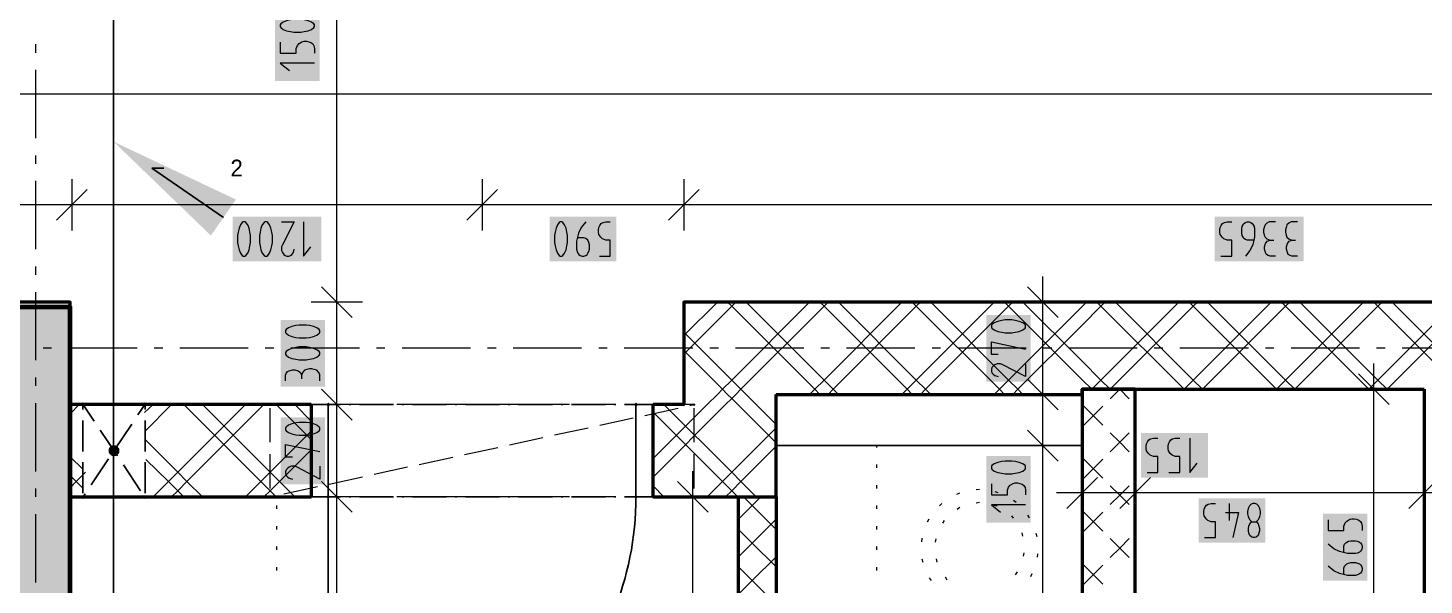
# Model space of a CAD drawing. Header units: millimetres. Extents: x 0 to 594, y 0 to 420.
# Drawn here: x 410.86 to 452.71, y 229.98 to 246.69 of the extents above; entities that cross this region are included whole.
import ezdxf
from ezdxf import colors
from ezdxf.entities.mleader import LeaderData, LeaderLine
from ezdxf.math import Vec2, Vec3

# ---------------------------------------------------------------- set-up
doc = ezdxf.new("R2010")
doc.units = ezdxf.units.MM
doc.header["$LTSCALE"] = 8
for name, color, linetype in [('PDF_Dvere', 7, 'Continuous'), ('PDF_Instalacni prizdivka do 1m', 7, 'Continuous'), ('PDF_Koty delkove', 7, 'Continuous'), ('PDF_Nabytek', 7, 'Continuous'), ('PDF_Osy hlavni', 7, 'Continuous'), ('PDF_Popis Prostupy', 7, 'Continuous'), ('PDF_Preklady', 7, 'Continuous'), ('PDF_Pricky CP', 7, 'Continuous'), ('PDF_Pricky zdene', 7, 'Continuous'), ('PDF_Prostupy', 7, 'Continuous'), ('PDF_Sanita', 7, 'Continuous'), ('PDF_Steny akusticke', 7, 'Continuous'), ('PDF_Steny obvodove nosne', 7, 'Continuous'), ('RED_2.5mm^2', 1, 'Continuous')]:
    doc.layers.add(name, color=color, linetype=linetype)

msp = doc.modelspace()

# ---------------------------------------------------------------- linework, layer by layer
at = {"layer": 'PDF_Dvere', "lineweight": 25}
for points in [[(419.863, 235.389), (419.351, 235.389), (419.351, 232.622), (419.863, 232.622)], [(429.601, 235.389), (429.088, 235.389), (429.088, 232.622), (429.601, 232.622)]]:
    msp.add_lwpolyline(points, close=True, dxfattribs=at)
for points in [[(420.234, 235.389), (419.863, 235.389)], [(420.541, 235.389), (420.49, 235.389)], [(421.822, 235.389), (420.798, 235.389)], [(422.13, 235.389), (422.079, 235.389)], [(423.411, 235.389), (422.386, 235.389)], [(423.719, 235.389), (423.667, 235.389)], [(425, 235.389), (423.975, 235.389)], [(425.307, 235.389), (425.256, 235.389)], [(426.589, 235.389), (425.564, 235.389)], [(426.896, 235.389), (426.845, 235.389)], [(428.177, 235.389), (427.152, 235.389)], [(428.485, 235.389), (428.434, 235.389)], [(429.088, 235.389), (428.741, 235.389)], [(420.541, 232.622), (420.49, 232.622)], [(421.822, 232.622), (420.797, 232.622)], [(422.13, 232.622), (422.079, 232.622)], [(423.411, 232.622), (422.386, 232.622)], [(423.719, 232.622), (423.667, 232.622)], [(425, 232.622), (423.975, 232.622)], [(425.307, 232.622), (425.256, 232.622)], [(426.589, 232.622), (425.564, 232.622)], [(426.896, 232.622), (426.845, 232.622)], [(428.177, 232.622), (427.152, 232.622)], [(428.485, 232.622), (428.434, 232.622)]]:
    msp.add_lwpolyline(points, dxfattribs=at)
msp.add_lwpolyline([(420.234, 232.622), (419.863, 232.622), (419.863, 223.397, 0.414214), (429.088, 232.622), (428.741, 232.622)], format="xyb", dxfattribs=at)
at = {"layer": 'PDF_Dvere', "lineweight": 25, "transparency": 33554559}
for points in [[(419.927, 235.389), (419.863, 235.325), (419.863, 235.453), (419.799, 235.389)], [(429.152, 235.389), (429.088, 235.325), (429.088, 235.453), (429.024, 235.389)], [(419.927, 232.622), (419.863, 232.558), (419.863, 232.686), (419.799, 232.622)], [(429.152, 232.622), (429.088, 232.558), (429.088, 232.686), (429.024, 232.622)]]:
    msp.add_solid(points, dxfattribs=at)
at = {"layer": 'PDF_Instalacni prizdivka do 1m', "lineweight": 25}
msp.add_lwpolyline([(442.464, 235.697), (433.291, 235.697), (433.291, 234.159), (442.464, 234.159)], close=True, dxfattribs=at)
at = {"layer": 'PDF_Koty delkove', "lineweight": 18}
for points in [[(420.125, 152.109), (420.125, 185.541), (420.125, 205.447), (420.125, 207.253), (420.125, 208.739), (420.125, 232.622), (420.125, 235.389), (420.125, 238.464), (420.125, 253.839), (420.125, 256.914), (420.125, 259.681), (420.125, 283.564), (420.125, 285.05), (420.125, 340.194)], [(418.425, 246.265), (418.425, 245.937), (418.903, 245.937), (418.903, 246.074), (418.938, 246.169), (418.989, 246.224), (419.074, 246.278), (419.142, 246.292), (419.21, 246.292), (419.279, 246.278)], [(419.279, 246.278), (419.347, 246.251), (419.398, 246.21), (419.433, 246.156), (419.45, 246.074), (419.45, 245.937)], [(419.45, 245.635), (418.425, 245.635), (418.698, 245.417)], [(506.065, 244.701), (486.36, 244.701), (466.5, 244.701), (465.014, 244.701), (153.11, 244.701)], [(412.176, 242.154), (412.176, 241.385), (412.176, 240.617)], [(424.476, 242.154), (424.476, 241.385), (424.476, 240.617)], [(430.523, 242.154), (430.523, 241.385), (430.523, 240.617)], [(412.637, 241.847), (411.715, 240.924)], [(424.937, 241.847), (424.015, 240.924)], [(430.984, 241.847), (430.062, 240.924)], [(540.607, 241.385), (529.025, 241.385), (506.065, 241.385), (497.455, 241.385), (487.816, 241.385), (487.799, 241.385), (482.899, 241.385), (476.75, 241.385), (466.5, 241.385), (465.014, 241.385), (430.523, 241.385), (424.476, 241.385), (412.176, 241.385), (400.747, 241.385)], [(417.162, 240.155), (417.189, 240.036), (417.23, 239.933), (417.285, 239.864), (417.313, 239.848), (417.367, 239.848), (417.395, 239.864), (417.449, 239.933), (417.49, 240.036), (417.518, 240.155), (417.532, 240.257), (417.532, 240.462), (417.518, 240.564), (417.49, 240.684), (417.449, 240.787), (417.395, 240.856), (417.367, 240.873), (417.313, 240.873), (417.285, 240.856), (417.23, 240.787), (417.189, 240.684), (417.162, 240.564), (417.148, 240.462)], [(418.462, 240.873), (418.846, 240.873), (418.49, 240.189), (418.462, 240.121), (418.462, 240.018), (418.49, 239.95), (418.531, 239.899), (418.572, 239.864), (418.627, 239.848), (418.681, 239.848), (418.736, 239.864), (418.777, 239.899), (418.818, 239.95), (418.846, 240.052)], [(419.119, 240.873), (419.119, 239.848), (419.338, 240.121)], [(426.992, 240.684), (426.951, 240.787), (426.897, 240.856), (426.869, 240.873), (426.815, 240.873), (426.787, 240.856), (426.733, 240.787), (426.692, 240.684), (426.664, 240.564), (426.651, 240.462)], [(426.651, 240.462), (426.651, 240.257), (426.664, 240.155), (426.692, 240.036), (426.733, 239.933), (426.787, 239.864), (426.815, 239.848), (426.869, 239.848), (426.897, 239.864), (426.951, 239.933), (426.992, 240.036), (427.02, 240.155), (427.034, 240.257), (427.034, 240.462), (427.02, 240.564), (426.992, 240.684)], [(427.581, 240.873), (427.444, 240.702), (427.362, 240.531), (427.308, 240.292), (427.308, 240.052), (427.322, 239.984), (427.349, 239.933), (427.376, 239.899), (427.417, 239.864), (427.472, 239.848), (427.526, 239.848), (427.581, 239.864), (427.622, 239.899), (427.649, 239.933), (427.677, 239.984), (427.691, 240.052), (427.691, 240.189), (427.677, 240.257), (427.649, 240.326), (427.581, 240.377), (427.526, 240.394), (427.335, 240.394)], [(427.992, 239.848), (428.32, 239.848), (428.32, 240.326), (428.183, 240.326), (428.088, 240.36), (428.033, 240.412), (427.979, 240.497), (427.965, 240.564), (427.965, 240.633), (427.979, 240.702), (428.006, 240.769), (428.047, 240.821), (428.101, 240.856), (428.183, 240.873), (428.32, 240.873)], [(446.618, 239.848), (446.947, 239.848), (446.947, 240.326), (446.81, 240.326), (446.714, 240.36), (446.659, 240.412), (446.605, 240.497), (446.591, 240.564), (446.591, 240.633), (446.605, 240.702), (446.632, 240.769), (446.673, 240.821), (446.728, 240.856), (446.81, 240.873), (446.947, 240.873)], [(447.604, 240.326), (447.412, 240.326), (447.357, 240.343), (447.316, 240.377), (447.289, 240.412), (447.262, 240.462), (447.248, 240.531), (447.248, 240.667), (447.262, 240.736), (447.289, 240.787), (447.316, 240.821), (447.357, 240.856), (447.412, 240.873), (447.467, 240.873), (447.522, 240.856), (447.563, 240.821), (447.59, 240.787), (447.618, 240.736), (447.632, 240.667), (447.632, 240.428), (447.577, 240.189), (447.495, 240.018), (447.357, 239.848)], [(448.261, 240.873), (448.07, 240.873), (448.001, 240.838), (447.946, 240.787), (447.919, 240.702), (447.905, 240.633), (447.905, 240.564), (447.919, 240.479), (447.946, 240.412), (448.001, 240.36), (448.097, 240.326)], [(448.918, 240.873), (448.727, 240.873), (448.658, 240.838), (448.603, 240.787), (448.576, 240.702), (448.562, 240.633), (448.562, 240.564), (448.576, 240.479), (448.603, 240.412), (448.658, 240.36), (448.754, 240.326)], [(417.148, 240.462), (417.148, 240.257), (417.162, 240.155)], [(448.261, 239.848), (448.097, 239.848), (448.042, 239.864), (447.987, 239.899), (447.959, 239.95), (447.932, 240.052), (447.932, 240.121), (447.959, 240.223), (448.014, 240.292), (448.097, 240.326), (448.206, 240.326)], [(448.918, 239.848), (448.754, 239.848), (448.699, 239.864), (448.644, 239.899), (448.617, 239.95), (448.589, 240.052), (448.589, 240.121), (448.617, 240.223), (448.672, 240.292), (448.754, 240.326), (448.863, 240.326)], [(441.282, 238.464), (441.282, 239.233)], [(420.586, 238.003), (419.663, 238.925)], [(441.743, 238.003), (440.821, 238.925)], [(420.893, 238.464), (420.125, 238.464), (419.356, 238.464)], [(442.051, 238.464), (441.282, 238.464), (440.513, 238.464)], [(441.282, 152.109), (441.282, 200.078), (441.282, 201.564), (441.282, 208.739), (441.282, 234.159), (441.282, 235.697), (441.282, 238.464)], [(419.201, 237.119), (418.996, 237.119), (418.895, 237.105), (418.775, 237.077), (418.672, 237.036), (418.604, 236.982), (418.587, 236.954), (418.587, 236.9), (418.604, 236.872), (418.672, 236.818)], [(418.672, 236.818), (418.775, 236.777), (418.895, 236.749), (418.996, 236.735), (419.201, 236.735), (419.304, 236.749), (419.424, 236.777), (419.526, 236.818), (419.595, 236.872), (419.612, 236.9), (419.612, 236.954), (419.595, 236.982), (419.526, 237.036), (419.424, 237.077), (419.304, 237.105), (419.201, 237.119)], [(439.949, 236.889), (439.745, 236.889), (439.745, 237.272), (440.77, 237.054)], [(440.77, 236.615), (440.77, 236.232), (440.086, 236.588), (440.017, 236.615), (439.915, 236.615), (439.847, 236.588), (439.796, 236.547), (439.761, 236.506), (439.745, 236.451), (439.745, 236.397), (439.761, 236.342), (439.796, 236.301), (439.847, 236.26), (439.949, 236.232)], [(451.207, 235.85), (451.207, 236.619)], [(418.587, 236.106), (418.587, 236.27), (418.604, 236.325), (418.638, 236.379), (418.69, 236.407), (418.791, 236.434), (418.86, 236.434), (418.962, 236.407), (419.031, 236.352), (419.065, 236.27), (419.065, 236.161)], [(419.612, 236.106), (419.612, 236.297), (419.577, 236.365), (419.526, 236.42), (419.441, 236.448), (419.372, 236.462), (419.304, 236.462), (419.219, 236.448), (419.151, 236.42), (419.1, 236.365), (419.065, 236.27)], [(441.743, 235.235), (440.821, 236.158)], [(451.668, 235.389), (450.746, 236.312)], [(420.586, 234.928), (419.663, 235.85)], [(442.051, 235.697), (441.282, 235.697), (440.513, 235.697)], [(451.976, 235.85), (451.207, 235.85), (450.438, 235.85)], [(451.207, 229.034), (451.207, 235.85)], [(420.893, 235.389), (420.125, 235.389), (419.356, 235.389)], [(418.775, 234.813), (418.672, 234.772), (418.604, 234.718), (418.587, 234.69), (418.587, 234.636), (418.604, 234.608), (418.672, 234.554), (418.775, 234.513), (418.895, 234.485), (418.996, 234.471), (419.201, 234.471), (419.304, 234.485), (419.424, 234.513), (419.526, 234.554), (419.595, 234.608), (419.612, 234.636), (419.612, 234.69), (419.595, 234.718), (419.526, 234.772), (419.424, 234.813), (419.304, 234.84), (419.201, 234.854)], [(419.201, 234.854), (418.996, 234.854), (418.895, 234.84), (418.775, 234.813)], [(441.743, 233.698), (440.821, 234.62)], [(444.409, 233.357), (444.737, 233.357), (444.737, 233.834), (444.6, 233.834), (444.505, 233.869), (444.45, 233.92), (444.395, 234.005), (444.381, 234.073), (444.381, 234.142), (444.395, 234.21), (444.422, 234.278), (444.464, 234.329), (444.518, 234.364), (444.6, 234.382), (444.737, 234.382)], [(445.175, 234.364), (445.257, 234.382), (445.394, 234.382)], [(445.695, 234.382), (445.695, 233.357), (445.914, 233.629)], [(418.791, 233.814), (418.587, 233.814), (418.587, 234.197), (419.612, 233.979)], [(442.051, 234.159), (441.282, 234.159), (440.513, 234.159)], [(445.066, 233.357), (445.394, 233.357), (445.394, 233.834), (445.257, 233.834), (445.162, 233.869), (445.107, 233.92), (445.052, 234.005), (445.038, 234.073), (445.038, 234.142), (445.052, 234.21), (445.08, 234.278), (445.121, 234.329), (445.175, 234.364)], [(419.612, 233.54), (419.612, 233.157), (418.928, 233.513), (418.86, 233.54), (418.757, 233.54), (418.69, 233.513), (418.638, 233.472), (418.604, 233.431), (418.587, 233.376), (418.587, 233.322), (418.604, 233.267), (418.638, 233.226), (418.69, 233.185), (418.791, 233.157)], [(430.793, 232.622), (430.793, 233.39)], [(442.926, 233.2), (442.003, 232.278)], [(442.464, 233.507), (442.464, 232.739), (442.464, 231.97)], [(444.514, 233.2), (443.592, 232.278)], [(444.053, 233.507), (444.053, 232.739), (444.053, 231.97)], [(453.175, 233.2), (452.253, 232.278)], [(420.586, 232.16), (419.663, 233.083)], [(431.254, 232.16), (430.332, 233.083)], [(439.745, 233.014), (439.745, 232.686), (440.222, 232.686), (440.222, 232.823), (440.257, 232.918), (440.308, 232.973), (440.394, 233.027), (440.461, 233.041), (440.53, 233.041), (440.599, 233.027), (440.666, 233), (440.717, 232.959), (440.752, 232.905), (440.77, 232.823), (440.77, 232.686)], [(442.464, 232.739), (441.696, 232.739)], [(474.649, 232.739), (473.47, 232.739), (470.383, 232.739), (464.245, 232.739), (463.744, 232.739), (462.657, 232.739), (455.174, 232.739), (452.714, 232.739), (452.279, 232.739), (444.053, 232.739), (442.464, 232.739)], [(420.893, 232.622), (420.125, 232.622), (419.356, 232.622)], [(431.562, 232.622), (430.793, 232.622), (430.024, 232.622)], [(430.793, 208.739), (430.793, 213.864), (430.793, 232.622)], [(440.77, 232.384), (439.745, 232.384), (440.017, 232.166)], [(446.136, 231.4), (446.465, 231.4), (446.465, 231.878), (446.327, 231.878), (446.232, 231.913), (446.177, 231.964), (446.123, 232.049), (446.109, 232.117), (446.109, 232.185), (446.123, 232.254), (446.15, 232.322), (446.191, 232.373), (446.245, 232.408), (446.327, 232.425), (446.465, 232.425)], [(446.875, 232.425), (446.875, 231.913)], [(446.766, 232.152), (447.149, 232.152), (446.984, 231.4)], [(447.669, 231.878), (447.696, 231.86), (447.738, 231.809), (447.765, 231.742), (447.779, 231.673), (447.779, 231.604), (447.765, 231.537), (447.738, 231.468), (447.682, 231.417), (447.641, 231.4), (447.587, 231.4), (447.546, 231.417), (447.491, 231.468), (447.464, 231.537), (447.45, 231.604), (447.45, 231.673), (447.464, 231.742), (447.491, 231.809), (447.532, 231.86), (447.559, 231.878)], [(449.835, 231.938), (449.835, 231.609), (450.313, 231.609), (450.313, 231.746), (450.348, 231.842), (450.399, 231.897), (450.484, 231.951), (450.552, 231.965), (450.621, 231.965), (450.689, 231.951), (450.757, 231.924), (450.808, 231.883), (450.843, 231.829), (450.86, 231.746), (450.86, 231.609)], [(450.313, 230.952), (450.313, 231.144), (450.33, 231.199), (450.364, 231.24), (450.399, 231.267), (450.449, 231.294), (450.518, 231.308), (450.654, 231.308), (450.723, 231.294), (450.774, 231.267), (450.808, 231.24), (450.843, 231.199), (450.86, 231.144), (450.86, 231.089), (450.843, 231.034), (450.808, 230.993), (450.774, 230.966), (450.723, 230.938), (450.654, 230.924), (450.416, 230.924), (450.177, 230.979), (450.006, 231.061), (449.835, 231.199)], [(450.774, 230.61), (450.808, 230.583), (450.843, 230.542), (450.86, 230.487), (450.86, 230.432), (450.843, 230.377), (450.808, 230.336), (450.774, 230.309), (450.723, 230.281), (450.654, 230.267), (450.416, 230.267), (450.177, 230.322), (450.006, 230.404), (449.835, 230.542)], [(450.313, 230.295), (450.313, 230.487), (450.33, 230.542), (450.364, 230.583), (450.399, 230.61), (450.449, 230.637), (450.518, 230.651), (450.654, 230.651), (450.723, 230.637), (450.774, 230.61)]]:
    msp.add_lwpolyline(points, dxfattribs=at)
for points in [[(419.039, 246.949), (418.834, 246.949), (418.733, 246.935), (418.613, 246.908), (418.51, 246.867), (418.442, 246.813), (418.425, 246.785), (418.425, 246.731), (418.442, 246.703), (418.51, 246.649), (418.613, 246.608), (418.733, 246.58), (418.834, 246.566), (419.039, 246.566), (419.142, 246.58), (419.262, 246.608), (419.364, 246.649), (419.433, 246.703), (419.45, 246.731), (419.45, 246.785), (419.433, 246.813), (419.364, 246.867), (419.262, 246.908), (419.142, 246.935)], [(417.805, 240.462), (417.805, 240.257), (417.819, 240.155), (417.846, 240.036), (417.888, 239.933), (417.942, 239.864), (417.97, 239.848), (418.024, 239.848), (418.052, 239.864), (418.106, 239.933), (418.147, 240.036), (418.175, 240.155), (418.189, 240.257), (418.189, 240.462), (418.175, 240.564), (418.147, 240.684), (418.106, 240.787), (418.052, 240.856), (418.024, 240.873), (417.97, 240.873), (417.942, 240.856), (417.888, 240.787), (417.846, 240.684), (417.819, 240.564)], [(419.201, 237.776), (418.996, 237.776), (418.895, 237.762), (418.775, 237.735), (418.672, 237.693), (418.604, 237.639), (418.587, 237.611), (418.587, 237.557), (418.604, 237.529), (418.672, 237.475), (418.775, 237.434), (418.895, 237.406), (418.996, 237.392), (419.201, 237.392), (419.304, 237.406), (419.424, 237.434), (419.526, 237.475), (419.595, 237.529), (419.612, 237.557), (419.612, 237.611), (419.595, 237.639), (419.526, 237.693), (419.424, 237.735), (419.304, 237.762)], [(440.359, 237.929), (440.154, 237.929), (440.052, 237.915), (439.932, 237.888), (439.83, 237.847), (439.761, 237.793), (439.745, 237.765), (439.745, 237.711), (439.761, 237.683), (439.83, 237.629), (439.932, 237.588), (440.052, 237.56), (440.154, 237.546), (440.359, 237.546), (440.461, 237.56), (440.581, 237.588), (440.684, 237.629), (440.752, 237.683), (440.77, 237.711), (440.77, 237.765), (440.752, 237.793), (440.684, 237.847), (440.581, 237.888), (440.461, 237.915)], [(440.359, 233.698), (440.154, 233.698), (440.052, 233.684), (439.932, 233.657), (439.83, 233.616), (439.761, 233.562), (439.745, 233.534), (439.745, 233.48), (439.761, 233.452), (439.83, 233.398), (439.932, 233.357), (440.052, 233.329), (440.154, 233.315), (440.359, 233.315), (440.461, 233.329), (440.581, 233.357), (440.684, 233.398), (440.752, 233.452), (440.77, 233.48), (440.77, 233.534), (440.752, 233.562), (440.684, 233.616), (440.581, 233.657), (440.461, 233.684)], [(447.423, 232.185), (447.423, 232.117), (447.437, 232.032), (447.477, 231.947), (447.532, 231.895), (447.559, 231.878), (447.669, 231.878), (447.696, 231.895), (447.751, 231.947), (447.793, 232.032), (447.807, 232.117), (447.807, 232.185), (447.793, 232.27), (447.751, 232.357), (447.696, 232.408), (447.641, 232.425), (447.587, 232.425), (447.532, 232.408), (447.477, 232.357), (447.437, 232.27)]]:
    msp.add_lwpolyline(points, close=True, dxfattribs=at)
at = {"layer": 'PDF_Koty delkove', "color": 7, "lineweight": 18, "true_color": 0xffffff, "transparency": 33554559}
for points in [[(419.604, 245.098), (419.604, 247.76), (418.271, 245.098), (418.271, 247.76)], [(419.657, 241.027), (416.995, 241.027), (419.657, 239.694), (416.995, 239.694)], [(428.502, 241.027), (426.497, 241.027), (428.502, 239.694), (426.497, 239.694)], [(449.1, 241.027), (446.438, 241.027), (449.1, 239.694), (446.438, 239.694)], [(419.766, 235.924), (419.766, 237.929), (418.433, 235.924), (418.433, 237.929)], [(440.923, 236.078), (440.923, 238.083), (439.591, 236.078), (439.591, 238.083)], [(419.766, 233.003), (419.766, 235.008), (418.433, 233.003), (418.433, 235.008)], [(446.233, 234.535), (444.228, 234.535), (446.233, 233.203), (444.228, 233.203)], [(440.923, 231.847), (440.923, 233.852), (439.591, 231.847), (439.591, 233.852)], [(447.96, 232.579), (445.955, 232.579), (447.96, 231.246), (445.955, 231.246)], [(451.014, 230.113), (451.014, 232.118), (449.682, 230.113), (449.682, 232.118)]]:
    msp.add_solid(points, dxfattribs=at)
at = {"layer": 'PDF_Nabytek', "lineweight": 13}
for points in [[(418.326, 232.622), (418.326, 232.622)], [(418.326, 232.261), (418.326, 232.363)], [(418.326, 231.646), (418.326, 231.748)], [(418.326, 231.031), (418.326, 231.133)], [(418.326, 230.416), (418.326, 230.518)]]:
    msp.add_lwpolyline(points, dxfattribs=at)
at = {"layer": 'PDF_Osy hlavni', "lineweight": 18}
for points in [[(411.1, 245.944), (411.1, 246.2)], [(411.1, 243.382), (411.1, 245.432)], [(411.1, 242.613), (411.1, 242.869)], [(411.1, 240.05), (411.1, 242.1)], [(411.1, 239.282), (411.1, 239.538)], [(411.1, 236.719), (411.1, 238.769)], [(411.572, 237.08), (411.316, 237.08)], [(414.134, 237.08), (412.084, 237.08)], [(414.903, 237.08), (414.647, 237.08)], [(417.465, 237.08), (415.415, 237.08)], [(418.234, 237.08), (417.978, 237.08)], [(420.797, 237.08), (418.747, 237.08)], [(421.565, 237.08), (421.309, 237.08)], [(424.128, 237.08), (422.078, 237.08)], [(424.897, 237.08), (424.64, 237.08)], [(427.459, 237.08), (425.409, 237.08)], [(428.228, 237.08), (427.972, 237.08)], [(430.79, 237.08), (428.74, 237.08)], [(431.559, 237.08), (431.303, 237.08)], [(434.122, 237.08), (432.072, 237.08)], [(434.89, 237.08), (434.634, 237.08)], [(437.453, 237.08), (435.403, 237.08)], [(438.222, 237.08), (437.965, 237.08)], [(440.784, 237.08), (438.734, 237.08)], [(441.553, 237.08), (441.296, 237.08)], [(444.115, 237.08), (442.065, 237.08)], [(444.884, 237.08), (444.628, 237.08)], [(447.446, 237.08), (445.396, 237.08)], [(448.215, 237.08), (447.959, 237.08)], [(450.778, 237.08), (448.728, 237.08)], [(451.546, 237.08), (451.29, 237.08)], [(454.109, 237.08), (452.059, 237.08)], [(411.1, 235.951), (411.1, 236.207)], [(411.1, 233.388), (411.1, 235.438)], [(411.1, 232.619), (411.1, 232.876)], [(411.1, 230.057), (411.1, 232.107)]]:
    msp.add_lwpolyline(points, dxfattribs=at)
at = {"layer": 'PDF_Popis Prostupy', "lineweight": 25}
msp.add_lwpolyline([(413.519, 233.894), (413.537, 233.908), (413.552, 233.926), (413.564, 233.945), (413.573, 233.966), (413.578, 233.988), (413.58, 234.011), (413.577, 234.034), (413.572, 234.056), (413.562, 234.076), (413.55, 234.095), (413.534, 234.112), (413.516, 234.126), (413.496, 234.137), (413.474, 234.144), (413.452, 234.148), (413.429, 234.148), (413.407, 234.144), (413.385, 234.137), (413.365, 234.127), (413.347, 234.113), (413.331, 234.096), (413.318, 234.077), (413.309, 234.057), (413.303, 234.035), (413.3, 234.012), (413.302, 233.989), (413.307, 233.967), (413.315, 233.946), (413.327, 233.927), (413.342, 233.909), (413.359, 233.895), (413.379, 233.883), (413.4, 233.875), (413.423, 233.87), (413.445, 233.869), (413.468, 233.872), (413.49, 233.878), (413.51, 233.888)], close=True, dxfattribs=at)
for points in [[(413.361, 234.124), (413.361, 234.124)], [(413.555, 234.088), (413.555, 234.088)], [(413.325, 233.929), (413.325, 233.929)], [(413.519, 233.894), (413.519, 233.894)]]:
    msp.add_lwpolyline(points, dxfattribs=at)
at = {"layer": 'PDF_Popis Prostupy', "lineweight": 25, "transparency": 33554559}
for points in [[(413.429, 234.147), (413.314, 234.068), (413.301, 233.998)], [(413.429, 234.147), (413.301, 233.998), (413.499, 234.135)], [(413.499, 234.135), (413.301, 233.998), (413.325, 233.929)], [(413.314, 234.068), (413.429, 234.147), (413.361, 234.124)], [(413.499, 234.135), (413.325, 233.929), (413.555, 234.088)], [(413.555, 234.088), (413.325, 233.929), (413.381, 233.883)], [(413.555, 234.088), (413.381, 233.883), (413.578, 234.02)], [(413.578, 234.02), (413.381, 233.883), (413.451, 233.87)], [(413.578, 234.02), (413.451, 233.87), (413.566, 233.95)], [(413.566, 233.95), (413.451, 233.87), (413.519, 233.894)]]:
    msp.add_solid(points, dxfattribs=at)
at = {"layer": 'PDF_Preklady', "lineweight": 18}
for points in [[(418.799, 235.389), (418.121, 235.389)], [(418.121, 234.26), (418.121, 235.285)], [(419.351, 235.389), (419.158, 235.389)], [(420.183, 235.389), (419.351, 235.389)], [(421.566, 235.389), (420.541, 235.389)], [(422.95, 235.389), (421.925, 235.389)], [(424.334, 235.389), (423.309, 235.389)], [(425.717, 235.389), (424.692, 235.389)], [(427.101, 235.389), (426.076, 235.389)], [(428.485, 235.389), (427.46, 235.389)], [(429.601, 235.389), (428.844, 235.389)], [(429.353, 235.068), (430.355, 235.286)], [(429.869, 235.389), (429.601, 235.389)], [(430.523, 235.389), (430.227, 235.389)], [(430.831, 235.389), (430.523, 235.389)], [(430.705, 235.362), (430.831, 235.389)], [(430.831, 234.26), (430.831, 235.285)], [(428.001, 234.773), (429.003, 234.991)], [(425.297, 234.184), (426.299, 234.402)], [(426.649, 234.479), (427.651, 234.697)], [(423.945, 233.89), (424.947, 234.108)], [(418.121, 232.876), (418.121, 233.901)], [(422.593, 233.596), (423.595, 233.814)], [(430.831, 232.876), (430.831, 233.901)], [(419.889, 233.007), (420.89, 233.225)], [(421.241, 233.301), (422.242, 233.519)], [(418.537, 232.712), (419.538, 232.93)], [(418.121, 232.622), (418.186, 232.636)], [(418.121, 232.622), (418.121, 232.622)], [(418.799, 232.622), (418.121, 232.622)], [(419.351, 232.622), (419.158, 232.622)], [(420.183, 232.622), (419.351, 232.622)], [(421.566, 232.622), (420.541, 232.622)], [(422.95, 232.622), (421.925, 232.622)], [(424.334, 232.622), (423.309, 232.622)], [(425.717, 232.622), (424.692, 232.622)], [(427.101, 232.622), (426.076, 232.622)], [(428.485, 232.622), (427.46, 232.622)], [(429.869, 232.622), (429.601, 232.622), (428.844, 232.622)], [(430.831, 232.622), (430.227, 232.622)], [(430.831, 232.622), (430.831, 232.622)]]:
    msp.add_lwpolyline(points, dxfattribs=at)
at = {"layer": 'PDF_Preklady', "lineweight": 18, "transparency": 33554559}
for points in [[(418.167, 235.389), (418.121, 235.343), (418.121, 235.435), (418.075, 235.389)], [(418.121, 235.343), (418.075, 235.389), (418.167, 235.389), (418.121, 235.435)], [(419.397, 235.389), (419.351, 235.343), (419.351, 235.435), (419.305, 235.389)], [(419.397, 235.389), (419.351, 235.343), (419.351, 235.435), (419.305, 235.389)], [(429.647, 235.389), (429.601, 235.343), (429.601, 235.435), (429.555, 235.389)], [(429.647, 235.389), (429.601, 235.343), (429.601, 235.435), (429.555, 235.389)], [(430.569, 235.389), (430.523, 235.343), (430.523, 235.435), (430.477, 235.389)], [(430.569, 235.389), (430.523, 235.343), (430.523, 235.435), (430.477, 235.389)], [(430.831, 235.343), (430.785, 235.389), (430.877, 235.389), (430.831, 235.435)], [(430.877, 235.389), (430.831, 235.343), (430.831, 235.435), (430.785, 235.389)], [(430.786, 235.379), (430.821, 235.434), (430.84, 235.344), (430.876, 235.399)], [(418.121, 232.576), (418.075, 232.622), (418.167, 232.622), (418.121, 232.668)], [(418.167, 232.622), (418.121, 232.576), (418.121, 232.668), (418.075, 232.622)], [(418.076, 232.612), (418.111, 232.667), (418.131, 232.577), (418.166, 232.632)], [(419.397, 232.622), (419.351, 232.576), (419.351, 232.668), (419.305, 232.622)], [(419.397, 232.622), (419.351, 232.576), (419.351, 232.668), (419.305, 232.622)], [(429.647, 232.622), (429.601, 232.576), (429.601, 232.668), (429.555, 232.622)], [(429.647, 232.622), (429.601, 232.576), (429.601, 232.668), (429.555, 232.622)], [(430.877, 232.622), (430.831, 232.575), (430.831, 232.668), (430.785, 232.622)], [(430.831, 232.576), (430.785, 232.622), (430.877, 232.622), (430.831, 232.668)]]:
    msp.add_solid(points, dxfattribs=at)
at = {"layer": 'PDF_Pricky CP', "lineweight": 50}
msp.add_lwpolyline([(444.053, 229.034), (444.053, 235.85), (442.464, 235.85), (442.464, 235.697), (442.464, 227.445), (444.053, 227.445)], dxfattribs=at)
at = {"layer": 'PDF_Pricky CP', "lineweight": 9}
for points in [[(443.876, 235.566), (443.592, 235.85), (443.307, 235.566)], [(443.592, 235.85), (443.592, 235.85)], [(443.592, 235.85), (443.592, 235.85)], [(443.082, 234.772), (442.513, 235.34)], [(443.082, 235.34), (442.513, 234.772)], [(443.876, 233.977), (443.592, 234.262), (443.307, 234.546)], [(443.307, 233.977), (443.592, 234.262), (443.876, 234.546)], [(443.082, 233.183), (442.513, 233.752)], [(443.082, 233.752), (442.513, 233.183)], [(443.876, 232.389), (443.592, 232.673), (443.307, 232.957)], [(443.307, 232.389), (443.592, 232.673), (443.876, 232.957)], [(443.082, 231.594), (442.513, 232.163)], [(443.082, 232.163), (442.513, 231.594)], [(443.876, 230.8), (443.592, 231.084), (443.307, 231.369)], [(443.307, 230.8), (443.592, 231.084), (443.876, 231.369)], [(443.082, 230.005), (442.513, 230.574)], [(443.082, 230.574), (442.513, 230.005)]]:
    msp.add_lwpolyline(points, dxfattribs=at)
at = {"layer": 'PDF_Pricky zdene', "lineweight": 9}
for points in [[(432.829, 232.622), (432.573, 232.365), (432.163, 231.955)], [(433.291, 231.648), (432.573, 232.365), (432.317, 232.622)], [(433.291, 231.955), (432.573, 231.238), (432.163, 230.828)], [(433.291, 230.52), (432.573, 231.238), (432.163, 231.648)], [(433.291, 230.828), (432.573, 230.11)], [(433.291, 229.393), (432.573, 230.11), (432.163, 230.52)], [(432.573, 230.11), (432.163, 229.7)]]:
    msp.add_lwpolyline(points, dxfattribs=at)
at = {"layer": 'PDF_Pricky zdene', "lineweight": 50}
msp.add_lwpolyline([(432.163, 217.964), (432.163, 232.622), (433.291, 232.622), (433.291, 217.964), (432.163, 217.964)], dxfattribs=at)
at = {"layer": 'PDF_Prostupy', "lineweight": 25}
for points in [[(412.509, 235.405), (412.509, 235.242)], [(412.824, 235.405), (412.509, 235.405)], [(412.847, 234.898), (412.509, 235.405)], [(414.081, 235.405), (413.15, 235.405)], [(414.153, 235.079), (414.371, 235.405), (414.371, 235.242)], [(412.509, 234.917), (412.509, 233.986)], [(413.973, 234.808), (413.456, 234.034)], [(414.371, 234.917), (414.371, 233.986)], [(413.544, 233.852), (413.028, 234.627)], [(412.509, 233.66), (412.509, 232.729)], [(413.276, 233.762), (412.759, 232.988)], [(414.241, 232.807), (413.725, 233.581)], [(414.371, 233.66), (414.371, 232.729)], [(412.579, 232.717), (412.509, 232.613)], [(412.824, 232.613), (412.509, 232.613)], [(414.081, 232.613), (413.15, 232.613)]]:
    msp.add_lwpolyline(points, dxfattribs=at)
at = {"layer": 'PDF_Prostupy', "lineweight": 25, "transparency": 33554559}
for points in [[(412.509, 235.463), (412.567, 235.405), (412.451, 235.405), (412.509, 235.347)], [(412.567, 235.405), (412.509, 235.347), (412.509, 235.463), (412.451, 235.405)], [(412.541, 235.357), (412.461, 235.373), (412.558, 235.437), (412.477, 235.453)], [(414.429, 235.405), (414.371, 235.347), (414.371, 235.463), (414.313, 235.405)], [(414.371, 235.463), (414.429, 235.405), (414.313, 235.405), (414.371, 235.347)], [(414.403, 235.453), (414.419, 235.373), (414.322, 235.437), (414.338, 235.357)], [(412.509, 232.671), (412.567, 232.613), (412.451, 232.613), (412.509, 232.555)], [(412.567, 232.613), (412.509, 232.555), (412.509, 232.671), (412.451, 232.613)], [(412.541, 232.661), (412.558, 232.58), (412.461, 232.645), (412.477, 232.564)], [(414.371, 232.671), (414.429, 232.613), (414.313, 232.613), (414.371, 232.555)], [(414.429, 232.613), (414.371, 232.555), (414.371, 232.671), (414.313, 232.613)], [(414.403, 232.564), (414.322, 232.58), (414.419, 232.645), (414.338, 232.661)]]:
    msp.add_solid(points, dxfattribs=at)
at = {"layer": 'PDF_Sanita', "lineweight": 13}
for points in [[(436.314, 234.159), (436.314, 234.159)], [(436.314, 234.106), (436.314, 234.159)], [(436.314, 234.159), (436.314, 234.159)], [(436.787, 234.159), (436.684, 234.159)], [(437.402, 234.159), (437.299, 234.159)], [(438.017, 234.159), (437.914, 234.159)], [(438.632, 234.159), (438.529, 234.159)], [(439.247, 234.159), (439.144, 234.159)], [(439.862, 234.159), (439.759, 234.159)], [(440.477, 234.159), (440.374, 234.159)], [(441.092, 234.159), (440.989, 234.159)], [(441.706, 234.159), (441.604, 234.159)], [(442.322, 234.159), (442.219, 234.159)], [(442.464, 234.159), (442.464, 234.159)], [(442.464, 234.106), (442.464, 234.159)], [(442.464, 234.159), (442.464, 234.159)], [(436.314, 233.491), (436.314, 233.593)], [(442.464, 233.491), (442.464, 233.593)], [(436.314, 232.876), (436.314, 232.978)], [(438.786, 232.734), (438.693, 232.691)], [(439.389, 232.841), (439.287, 232.832)], [(439.951, 232.746), (439.852, 232.773)], [(442.464, 232.876), (442.464, 232.978)], [(436.314, 232.261), (436.314, 232.363)], [(438.256, 232.427), (438.184, 232.354)], [(438.798, 232.301), (438.713, 232.244)], [(439.389, 232.451), (439.289, 232.431)], [(439.915, 232.345), (439.912, 232.347), (439.815, 232.366)], [(440.487, 232.452), (440.403, 232.511)], [(442.464, 232.261), (442.464, 232.363)], [(437.865, 231.956), (437.821, 231.863)], [(438.332, 231.915), (438.275, 231.829)], [(440.403, 231.98), (440.356, 232.051)], [(440.89, 231.993), (440.831, 232.076)], [(436.314, 231.646), (436.314, 231.748)], [(440.685, 231.443), (440.665, 231.544)], [(441.111, 231.422), (441.084, 231.521)], [(442.464, 231.646), (442.464, 231.748)], [(436.314, 231.031), (436.314, 231.133)], [(437.658, 231.38), (437.649, 231.278)], [(438.079, 231.367), (438.059, 231.266)], [(442.464, 231.031), (442.464, 231.133)], [(437.662, 230.767), (437.689, 230.668)], [(438.086, 230.763), (438.106, 230.663)], [(440.707, 230.84), (440.727, 230.941)], [(441.123, 230.81), (441.131, 230.913)], [(436.314, 230.416), (436.314, 230.518)], [(437.876, 230.194), (437.935, 230.11)], [(438.354, 230.221), (438.411, 230.136)], [(440.468, 230.286), (440.525, 230.371)], [(440.923, 230.232), (440.967, 230.325)], [(442.464, 230.416), (442.464, 230.518)]]:
    msp.add_lwpolyline(points, dxfattribs=at)
at = {"layer": 'PDF_Steny akusticke', "lineweight": 50}
for points in [[(403.515, 235.697), (410.023, 235.697), (410.075, 235.697), (410.075, 238.31), (412.125, 238.31), (412.125, 238.464), (403.515, 238.464)], [(442.464, 238.464), (430.523, 238.464), (430.523, 235.697)], [(464.245, 238.464), (442.464, 238.464)], [(430.523, 235.697), (430.523, 235.389), (429.601, 235.389)], [(429.601, 232.622), (430.831, 232.622), (432.163, 232.622), (433.291, 232.622), (433.291, 235.389), (433.291, 235.697)], [(433.291, 235.697), (442.464, 235.697), (442.464, 235.85)], [(442.464, 235.85), (444.053, 235.85), (452.714, 235.85)], [(452.714, 235.85), (452.714, 201.564), (452.714, 200.078)], [(419.351, 235.389), (418.121, 235.389), (412.176, 235.389), (412.125, 235.389), (412.125, 232.622), (412.176, 232.622), (418.121, 232.622), (419.351, 232.622)], [(419.351, 235.389), (419.351, 232.622)], [(429.601, 232.622), (429.601, 235.389)]]:
    msp.add_lwpolyline(points, dxfattribs=at)
at = {"layer": 'PDF_Steny akusticke', "lineweight": 9}
for points in [[(412.002, 238.31), (412.125, 238.433)], [(430.523, 237.46), (431.528, 238.464)], [(430.523, 236.906), (431.958, 238.341)], [(431.528, 235.697), (431.681, 235.85), (431.958, 236.127), (434.295, 238.464)], [(434.603, 235.697), (434.449, 235.85), (431.958, 238.341), (431.835, 238.464)], [(431.958, 238.341), (432.081, 238.464)], [(432.235, 235.85), (434.726, 238.341), (434.849, 238.464)], [(435.156, 235.697), (435.002, 235.85), (434.726, 236.127), (432.389, 238.464)], [(434.295, 235.697), (434.449, 235.85), (434.726, 236.127), (437.063, 238.464)], [(437.37, 235.697), (437.216, 235.85), (434.726, 238.341), (434.603, 238.464)], [(434.849, 235.697), (435.002, 235.85), (437.493, 238.341), (437.616, 238.464)], [(437.924, 235.697), (437.77, 235.85), (437.493, 236.127), (435.156, 238.464)], [(437.063, 235.697), (437.216, 235.85), (437.493, 236.127), (439.83, 238.464)], [(440.138, 235.697), (439.984, 235.85), (437.493, 238.341), (437.37, 238.464)], [(437.616, 235.697), (437.77, 235.85), (440.261, 238.341), (440.384, 238.464)], [(440.691, 235.697), (440.537, 235.85), (440.261, 236.127), (437.924, 238.464)], [(439.83, 235.697), (439.984, 235.85), (440.261, 236.127), (442.464, 238.331)], [(442.464, 236.137), (440.261, 238.341), (440.138, 238.464)], [(442.464, 236.691), (440.691, 238.464)], [(442.464, 237.777), (443.028, 238.341), (442.905, 238.464)], [(442.464, 238.331), (442.598, 238.464)], [(445.673, 238.464), (445.796, 238.341), (443.305, 235.85), (443.028, 236.127), (445.365, 238.464)], [(443.028, 238.341), (443.151, 238.464)], [(445.519, 235.85), (443.028, 238.341)], [(445.796, 236.127), (443.459, 238.464)], [(448.44, 238.464), (448.563, 238.341), (446.072, 235.85), (445.796, 236.127), (448.133, 238.464)], [(445.796, 238.341), (445.919, 238.464)], [(448.286, 235.85), (445.796, 238.341)], [(448.84, 235.85), (448.563, 236.127), (446.226, 238.464)], [(448.286, 235.85), (448.563, 236.127), (450.9, 238.464)], [(448.563, 238.341), (448.686, 238.464)], [(451.054, 235.85), (448.563, 238.341)], [(448.84, 235.85), (451.33, 238.341), (451.207, 238.464)], [(451.607, 235.85), (451.33, 236.127), (448.994, 238.464)], [(451.054, 235.85), (451.33, 236.127), (453.667, 238.464)], [(451.33, 238.341), (451.453, 238.464)], [(453.821, 235.85), (451.33, 238.341)], [(451.607, 235.85), (454.098, 238.341), (453.975, 238.464)], [(454.375, 235.85), (454.098, 236.127), (451.761, 238.464)], [(440.384, 235.697), (440.537, 235.85), (442.464, 237.777)], [(432.389, 235.697), (432.235, 235.85), (431.958, 236.127), (430.523, 237.562)], [(431.835, 235.697), (431.681, 235.85), (430.523, 237.009)], [(443.028, 236.127), (442.464, 236.691)], [(442.751, 235.85), (442.464, 236.137)], [(442.751, 235.85), (443.028, 236.127)], [(445.519, 235.85), (445.796, 236.127)], [(429.601, 233.77), (431.22, 235.389), (431.528, 235.697)], [(429.601, 233.216), (431.774, 235.389), (431.958, 235.574), (432.081, 235.697)], [(433.291, 234.241), (432.143, 235.389), (431.958, 235.574), (431.835, 235.697)], [(432.081, 235.697), (432.235, 235.85)], [(433.291, 234.795), (432.696, 235.389), (432.389, 235.697)], [(412.125, 235.112), (412.401, 235.389)], [(414.353, 235.153), (414.615, 235.389)], [(414.375, 234.59), (414.375, 234.59), (414.375, 234.59), (415.169, 235.389)], [(415.353, 233.36), (417.383, 235.389)], [(418.305, 232.622), (418.121, 232.806), (417.844, 233.083), (415.538, 235.389)], [(415.63, 233.083), (417.936, 235.389)], [(418.859, 232.622), (418.398, 233.083), (418.121, 233.36), (416.091, 235.389)], [(419.351, 234.344), (418.305, 235.389)], [(419.351, 234.897), (418.859, 235.389)], [(432.696, 232.622), (432.235, 233.083), (431.958, 233.36), (429.929, 235.389)], [(432.143, 232.622), (431.958, 232.806), (431.681, 233.083), (429.601, 235.164)], [(418.121, 233.36), (419.351, 234.59)], [(431.958, 233.36), (433.291, 234.692)], [(416.091, 232.622), (415.63, 233.083), (415.353, 233.36), (414.394, 234.319)], [(418.398, 233.083), (419.351, 234.036)], [(432.235, 233.083), (433.291, 234.139)], [(412.512, 233.452), (412.512, 233.452), (412.512, 233.452), (412.125, 233.821)], [(415.538, 232.622), (415.353, 232.806), (415.077, 233.083), (414.394, 233.747)], [(412.499, 232.896), (412.499, 232.896), (412.309, 233.083), (412.125, 233.267)], [(412.309, 233.083), (412.586, 233.36)], [(415.077, 233.083), (415.353, 233.36)], [(417.844, 233.083), (418.121, 233.36)], [(431.681, 233.083), (431.958, 233.36)], [(412.125, 232.898), (412.309, 233.083)], [(414.615, 232.622), (415.077, 233.083)], [(415.169, 232.622), (415.353, 232.806), (415.63, 233.083)], [(417.383, 232.622), (417.844, 233.083)], [(417.936, 232.622), (418.121, 232.806)], [(418.121, 232.806), (418.398, 233.083)], [(429.929, 232.622), (429.601, 232.95)], [(431.22, 232.622), (431.681, 233.083)], [(431.774, 232.622), (431.958, 232.806)], [(431.958, 232.806), (432.235, 233.083)]]:
    msp.add_lwpolyline(points, dxfattribs=at)
at = {"layer": 'PDF_Steny obvodove nosne', "lineweight": 70}
msp.add_lwpolyline([(412.125, 149.7), (412.125, 152.109), (412.125, 207.253), (412.125, 208.739), (412.125, 232.622), (412.125, 235.389), (412.125, 238.31), (410.075, 238.31), (410.075, 235.697), (410.075, 152.109), (410.075, 149.7)], close=True, dxfattribs=at)
at = {"layer": 'PDF_Steny obvodove nosne', "color": 9, "lineweight": 9, "true_color": 0xc0c0c0, "transparency": 33554559}
msp.add_solid([(412.125, 149.7), (412.125, 238.31), (410.075, 149.7), (410.075, 238.31)], dxfattribs=at)
at = {"layer": 'RED_2.5mm^2'}
msp.add_line((413.429, 199.55), (413.429, 247.573), dxfattribs=at)

# ---------------------------------------------------------------- leaders
at = {"layer": 'PDF_Prostupy'}
ml = msp.add_multileader_mtext('Standard', dxfattribs=at)
ml.set_content('2', color=256)
ml.set_leader_properties()
ml.build(insert=Vec2(0, 0))
ml.multileader.update_dxf_attribs({"text_right_attachment_type": 6, "dogleg_length": 0.36})
ctx = ml.context
ctx.base_point, ctx.char_height, ctx.plane_origin = Vec3(414.932, 242.489), 0.5, Vec3(414.075, 241.992)
ctx.right_attachment = 6
notes = []
notes.append((ctx, [(0, (1, 1, 0), (414.572, 242.489), (1, 0), 0.36, [(0, [(413.431, 243.278)], 0, [])])]))
ctx.mtext.insert, ctx.mtext.width, ctx.mtext.flow_direction = Vec3(416.932, 242.739), 0.12351, 5
for ctx, leaders in notes:
    for number, flags, end, landing, length, lines in leaders:
        leader = LeaderData()
        leader.index, (leader.has_last_leader_line, leader.has_dogleg_vector, leader.attachment_direction) = number, flags
        leader.last_leader_point, leader.dogleg_vector, leader.dogleg_length = Vec3(end), Vec3(landing), length
        for number, points, colour, breaks in lines:
            line = LeaderLine()
            line.index, line.vertices, line.color, line.breaks = number, Vec3.list(points), colors.encode_raw_color(colour), breaks
            leader.lines.append(line)
        ctx.leaders.append(leader)

doc.saveas('drawing.dxf')
